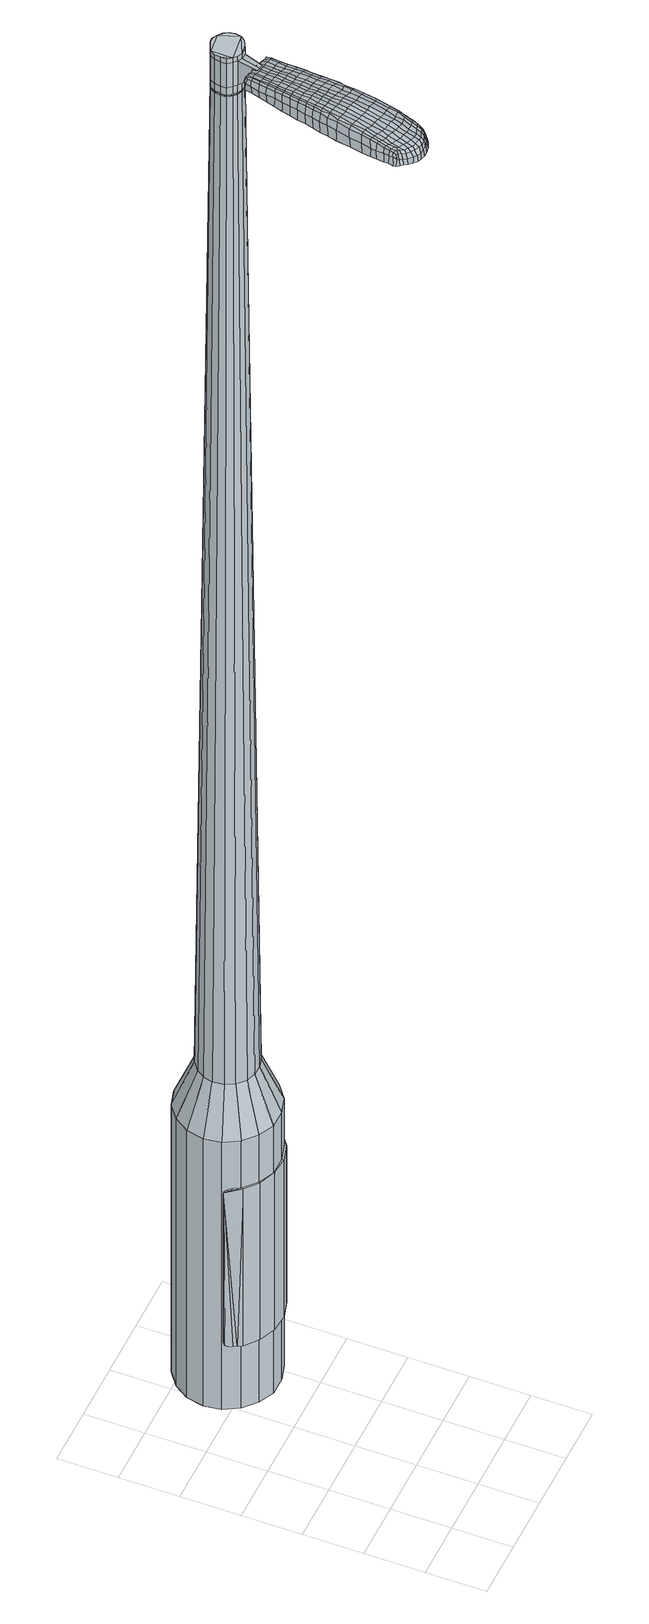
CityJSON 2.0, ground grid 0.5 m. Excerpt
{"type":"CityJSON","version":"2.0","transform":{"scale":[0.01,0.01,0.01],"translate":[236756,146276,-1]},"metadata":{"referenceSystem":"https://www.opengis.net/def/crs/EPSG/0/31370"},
"CityObjects":{
"object1":{"type":"GenericCityObject","attributes":{"cluster":610,"mean_distance_to_centroid":0.323,"new_centroid_x":236756.85,"new_centroid_y":146278.21,"mean_distance_to_camera":9.27,"H1":-5.03,"H2":-1.47,"Z_final":112.17,"cluster2":-1,"proj_x":236749.62,"proj_y":146276.62,"id_line":84737,"bearing_l":347.55,"distance":7.41,"orientation":"right","G_obj":257.55},"geometry":[{"type":"MultiSurface","lod":"2","boundaries":[[[0,1,2,3]],[[1,4,5,2]],[[4,6,7,5]],[[6,8,9,7]],[[8,10,11,9]],[[10,12,13,11]],[[12,14,15,13]],[[14,16,17,15]],[[16,18,19,17]],[[18,20,21,19]],[[20,22,23,21]],[[22,24,25,23]],[[24,26,27,25]],[[26,28,29,27]],[[28,30,31,29]],[[30,32,33,31]],[[32,34,35,33]],[[34,0,3,35]],[[36,37,38,39]],[[38,40,41,42]],[[41,43,42]],[[42,44,45,46]],[[45,47,46]],[[46,48,49,50]],[[49,51,50]],[[42,46,50,38]],[[50,52,39,38]],[[53,36,39]],[[2,5,7,35]],[[7,9,11,15]],[[11,13,15]],[[15,17,19,23]],[[19,21,23]],[[23,25,27,31]],[[27,29,31]],[[15,23,31,7]],[[31,33,35,7]],[[3,2,35]],[[1,0,54,55]],[[0,34,56,54]],[[34,32,57,56]],[[32,30,58,57]],[[30,28,59,58]],[[28,26,60,59]],[[26,24,61,60]],[[24,22,62,61]],[[22,20,63,62]],[[20,18,64,63]],[[18,16,65,64]],[[16,14,66,65]],[[14,12,67,66]],[[12,10,68,67]],[[10,8,69,68]],[[8,6,70,69]],[[6,4,71,70]],[[4,1,55,71]],[[55,54,72,73]],[[54,56,74,72]],[[56,57,75,74]],[[57,58,76,75]],[[58,59,77,76]],[[59,60,78,77]],[[60,61,79,78]],[[61,62,80,79]],[[62,63,81,80]],[[63,64,82,81]],[[64,65,83,82]],[[65,66,84,83]],[[66,67,85,84]],[[67,68,86,85]],[[68,69,87,86]],[[69,70,88,87]],[[70,71,89,88]],[[71,55,73,89]],[[90,91,92,93]],[[94,95,91,90]],[[75,96,95,94]],[[97,98,96,75]],[[99,100,98,97]],[[101,102,100,99]],[[103,104,102,101]],[[105,106,104,103]],[[107,108,106,105]],[[109,110,108,107]],[[111,112,110,109]],[[84,113,112,111]],[[114,115,113,84]],[[116,117,115,114]],[[87,118,117,116]],[[119,120,118,87]],[[121,122,120,119]],[[93,92,122,121]],[[123,124,125,126]],[[127,123,126,128]],[[129,127,128,130]],[[131,129,130,132]],[[133,131,132,134]],[[135,133,134,136]],[[137,135,136,138]],[[139,137,138,140]],[[141,139,140,142]],[[143,141,142,144]],[[145,143,144,146]],[[147,145,146,148]],[[149,147,148,150]],[[151,149,150,152]],[[153,151,152,154]],[[155,153,154,156]],[[73,72,90,93]],[[72,74,94,90]],[[74,75,94]],[[76,97,75]],[[76,77,99,97]],[[77,78,101,99]],[[78,79,103,101]],[[79,80,105,103]],[[80,81,107,105]],[[81,82,109,107]],[[82,83,111,109]],[[83,84,111]],[[85,114,84]],[[85,86,116,114]],[[86,87,116]],[[88,119,87]],[[88,89,121,119]],[[89,73,93,121]],[[157,158,92,91]],[[158,159,122,92]],[[159,160,120,122]],[[160,118,120]],[[161,117,118]],[[161,162,115,117]],[[162,113,115]],[[163,112,113]],[[163,164,110,112]],[[164,165,108,110]],[[165,166,106,108]],[[166,167,104,106]],[[167,168,102,104]],[[168,169,100,102]],[[169,170,98,100]],[[170,96,98]],[[171,95,96]],[[171,157,91,95]],[[39,52,155,172]],[[158,157,173,156]],[[53,39,172,124]],[[157,171,125,173]],[[36,53,124,123]],[[171,96,126,125]],[[37,36,123,127]],[[96,170,128,126]],[[38,37,127,129]],[[170,169,130,128]],[[40,38,129,131]],[[169,168,132,130]],[[41,40,131,133]],[[168,167,134,132]],[[43,41,133,135]],[[167,166,136,134]],[[42,43,135,137]],[[166,165,138,136]],[[44,42,137,139]],[[165,164,140,138]],[[45,44,139,141]],[[164,163,142,140]],[[47,45,141,143]],[[163,113,144,142]],[[46,47,143,145]],[[113,162,146,144]],[[48,46,145,147]],[[162,161,148,146]],[[49,48,147,149]],[[161,118,150,148]],[[51,49,149,151]],[[118,160,152,150]],[[50,51,151,153]],[[160,159,154,152]],[[52,50,153,155]],[[159,158,156,154]],[[155,156,174,175]],[[156,173,176,174]],[[173,125,177,176]],[[125,124,178,177]],[[124,172,179,178]],[[172,155,175,179]],[[180,181,182,183]],[[184,180,183,185]],[[180,184,186,187]],[[181,180,187,188]],[[189,190,191,192]],[[193,189,192,194]],[[189,193,195,196]],[[190,189,196,197]],[[198,199,200,201]],[[202,198,201,203]],[[198,202,204,205]],[[199,198,205,206]],[[207,208,209,210]],[[211,207,210,212]],[[207,211,213,214]],[[208,207,214,215]],[[216,217,218,219]],[[220,216,219,221]],[[216,220,222,223]],[[217,216,223,224]],[[225,226,227,228]],[[229,225,228,230]],[[225,229,231,232]],[[226,225,232,233]],[[234,235,236,237]],[[226,234,237,227]],[[234,226,233,238]],[[235,234,238,239]],[[240,241,242,243]],[[235,240,243,236]],[[240,235,239,244]],[[241,240,244,245]],[[246,184,185,247]],[[241,246,247,242]],[[246,241,245,248]],[[184,246,248,186]],[[249,250,251,252]],[[253,249,252,254]],[[249,253,255,256]],[[250,249,256,257]],[[258,259,260,261]],[[250,258,261,251]],[[258,250,257,262]],[[259,258,262,263]],[[264,265,266,267]],[[259,264,267,260]],[[264,259,263,268]],[[265,264,268,269]],[[270,271,272,273]],[[265,270,273,266]],[[270,265,269,274]],[[271,270,274,275]],[[276,181,188,277]],[[271,276,277,272]],[[276,271,275,278]],[[181,276,278,182]],[[279,280,281,282]],[[283,279,282,284]],[[279,283,285,286]],[[280,279,286,287]],[[288,289,290,291]],[[280,288,291,281]],[[288,280,287,292]],[[289,288,292,293]],[[294,295,296,297]],[[289,294,297,290]],[[294,289,293,298]],[[295,294,298,299]],[[300,193,194,301]],[[295,300,301,296]],[[300,295,299,302]],[[193,300,302,195]],[[303,304,305,306]],[[307,303,306,308]],[[303,307,309,310]],[[304,303,310,311]],[[312,313,314,315]],[[304,312,315,305]],[[312,304,311,316]],[[313,312,316,317]],[[318,319,320,321]],[[313,318,321,314]],[[318,313,317,322]],[[319,318,322,323]],[[324,325,326,327]],[[319,324,327,320]],[[324,319,323,328]],[[325,324,328,329]],[[330,190,197,331]],[[325,330,331,326]],[[330,325,329,332]],[[190,330,332,191]],[[333,219,218,334]],[[335,333,334,336]],[[333,335,337,338]],[[219,333,338,221]],[[339,335,336,340]],[[341,339,340,342]],[[339,341,343,344]],[[335,339,344,337]],[[345,341,342,346]],[[347,345,346,348]],[[345,347,349,350]],[[341,345,350,343]],[[351,347,348,352]],[[353,351,352,354]],[[351,353,355,356]],[[347,351,356,349]],[[357,353,354,358]],[[208,357,358,209]],[[357,208,215,359]],[[353,357,359,355]],[[360,361,206,205]],[[362,360,205,204]],[[360,362,363,364]],[[361,360,364,365]],[[366,367,365,364]],[[368,366,364,363]],[[366,368,369,370]],[[367,366,370,371]],[[372,373,371,370]],[[374,372,370,369]],[[372,374,375,376]],[[373,372,376,377]],[[378,379,377,376]],[[380,378,376,375]],[[378,380,213,211]],[[379,378,211,212]],[[381,382,383,384]],[[283,381,384,285]],[[381,283,284,385]],[[382,381,385,386]],[[387,202,203,388]],[[382,387,388,383]],[[387,382,386,389]],[[202,387,389,204]],[[390,391,392,393]],[[229,390,393,231]],[[390,229,230,394]],[[391,390,394,395]],[[396,397,398,399]],[[391,396,399,392]],[[396,391,395,400]],[[397,396,400,401]],[[402,199,206,403]],[[397,402,403,398]],[[402,397,401,404]],[[199,402,404,200]],[[405,406,407,408]],[[187,405,408,188]],[[405,187,186,409]],[[406,405,409,410]],[[411,412,413,414]],[[406,411,414,407]],[[411,406,410,415]],[[412,411,415,416]],[[417,210,209,418]],[[412,417,418,413]],[[417,412,416,419]],[[210,417,419,212]],[[420,421,422,423]],[[192,420,423,194]],[[420,192,191,424]],[[421,420,424,425]],[[426,214,213,427]],[[421,426,427,422]],[[426,421,425,428]],[[214,426,428,215]],[[429,430,431,432]],[[307,429,432,309]],[[429,307,308,433]],[[430,429,433,434]],[[435,220,221,436]],[[430,435,436,431]],[[435,430,434,437]],[[220,435,437,222]],[[438,439,440,441]],[[253,438,441,255]],[[438,253,254,442]],[[439,438,442,443]],[[444,445,446,447]],[[439,444,447,440]],[[444,439,443,448]],[[445,444,448,449]],[[450,217,224,451]],[[445,450,451,446]],[[450,445,449,452]],[[217,450,452,218]],[[453,454,443,442]],[[252,453,442,254]],[[453,252,251,455]],[[454,453,455,456]],[[457,458,449,448]],[[454,457,448,443]],[[457,454,456,459]],[[458,457,459,460]],[[461,334,218,452]],[[458,461,452,449]],[[461,458,460,462]],[[334,461,462,336]],[[463,464,465,466]],[[310,463,466,311]],[[463,310,309,432]],[[464,463,432,431]],[[467,338,337,468]],[[464,467,468,465]],[[467,464,431,436]],[[338,467,436,221]],[[469,470,456,455]],[[261,469,455,251]],[[469,261,260,471]],[[470,469,471,472]],[[473,474,460,459]],[[470,473,459,456]],[[473,470,472,475]],[[474,473,475,476]],[[477,340,336,462]],[[474,477,462,460]],[[477,474,476,478]],[[340,477,478,342]],[[479,480,481,482]],[[316,479,482,317]],[[479,316,311,466]],[[480,479,466,465]],[[483,344,343,484]],[[480,483,484,481]],[[483,480,465,468]],[[344,483,468,337]],[[485,486,472,471]],[[267,485,471,260]],[[485,267,266,487]],[[486,485,487,488]],[[489,490,476,475]],[[486,489,475,472]],[[489,486,488,491]],[[490,489,491,492]],[[493,346,342,478]],[[490,493,478,476]],[[493,490,492,494]],[[346,493,494,348]],[[495,496,497,498]],[[322,495,498,323]],[[495,322,317,482]],[[496,495,482,481]],[[499,350,349,500]],[[496,499,500,497]],[[499,496,481,484]],[[350,499,484,343]],[[501,502,488,487]],[[273,501,487,266]],[[501,273,272,503]],[[502,501,503,504]],[[505,506,492,491]],[[502,505,491,488]],[[505,502,504,507]],[[506,505,507,508]],[[509,352,348,494]],[[506,509,494,492]],[[509,506,508,510]],[[352,509,510,354]],[[511,512,513,514]],[[328,511,514,329]],[[511,328,323,498]],[[512,511,498,497]],[[515,356,355,516]],[[512,515,516,513]],[[515,512,497,500]],[[356,515,500,349]],[[517,518,504,503]],[[277,517,503,272]],[[517,277,188,408]],[[518,517,408,407]],[[519,520,508,507]],[[518,519,507,504]],[[519,518,407,414]],[[520,519,414,413]],[[521,358,354,510]],[[520,521,510,508]],[[521,520,413,418]],[[358,521,418,209]],[[522,523,425,424]],[[332,522,424,191]],[[522,332,329,514]],[[523,522,514,513]],[[524,359,215,428]],[[523,524,428,425]],[[524,523,513,516]],[[359,524,516,355]],[[525,526,386,385]],[[282,525,385,284]],[[525,282,281,527]],[[526,525,527,528]],[[529,362,204,389]],[[526,529,389,386]],[[529,526,528,530]],[[362,529,530,363]],[[531,532,533,534]],[[232,531,534,233]],[[531,232,231,393]],[[532,531,393,392]],[[535,536,537,538]],[[532,535,538,533]],[[535,532,392,399]],[[536,535,399,398]],[[539,361,365,540]],[[536,539,540,537]],[[539,536,398,403]],[[361,539,403,206]],[[541,542,528,527]],[[291,541,527,281]],[[541,291,290,543]],[[542,541,543,544]],[[545,368,363,530]],[[542,545,530,528]],[[545,542,544,546]],[[368,545,546,369]],[[547,548,549,550]],[[238,547,550,239]],[[547,238,233,534]],[[548,547,534,533]],[[551,552,553,554]],[[548,551,554,549]],[[551,548,533,538]],[[552,551,538,537]],[[555,367,371,556]],[[552,555,556,553]],[[555,552,537,540]],[[367,555,540,365]],[[557,558,544,543]],[[297,557,543,290]],[[557,297,296,559]],[[558,557,559,560]],[[561,374,369,546]],[[558,561,546,544]],[[561,558,560,562]],[[374,561,562,375]],[[563,564,565,566]],[[244,563,566,245]],[[563,244,239,550]],[[564,563,550,549]],[[567,568,569,570]],[[564,567,570,565]],[[567,564,549,554]],[[568,567,554,553]],[[571,373,377,572]],[[568,571,572,569]],[[571,568,553,556]],[[373,571,556,371]],[[573,574,560,559]],[[301,573,559,296]],[[573,301,194,423]],[[574,573,423,422]],[[575,380,375,562]],[[574,575,562,560]],[[575,574,422,427]],[[380,575,427,213]],[[576,577,410,409]],[[248,576,409,186]],[[576,248,245,566]],[[577,576,566,565]],[[578,579,416,415]],[[577,578,415,410]],[[578,577,565,570]],[[579,578,570,569]],[[580,379,212,419]],[[579,580,419,416]],[[580,579,569,572]],[[379,580,572,377]],[[581,582,583,584]],[[584,583,585,586]],[[587,585,583,588]],[[588,583,582,589]],[[590,591,592,593]],[[593,592,594,595]],[[596,594,592,597]],[[597,592,591,598]],[[599,600,601,602]],[[602,601,603,604]],[[605,603,601,606]],[[606,601,600,607]],[[608,609,610,611]],[[611,610,612,613]],[[614,612,610,615]],[[615,610,609,616]],[[617,618,619,620]],[[620,619,621,622]],[[623,621,619,624]],[[624,619,618,625]],[[626,627,628,629]],[[629,628,630,631]],[[632,630,628,633]],[[633,628,627,634]],[[635,636,637,638]],[[638,637,627,626]],[[634,627,637,639]],[[639,637,636,640]],[[641,642,643,644]],[[644,643,636,635]],[[640,636,643,645]],[[645,643,642,646]],[[586,585,647,648]],[[648,647,642,641]],[[646,642,647,649]],[[649,647,585,587]],[[650,651,652,653]],[[653,652,654,655]],[[656,654,652,657]],[[657,652,651,658]],[[659,660,661,662]],[[662,661,651,650]],[[658,651,661,663]],[[663,661,660,664]],[[665,666,667,668]],[[668,667,660,659]],[[664,660,667,669]],[[669,667,666,670]],[[671,672,673,674]],[[674,673,666,665]],[[670,666,673,675]],[[675,673,672,676]],[[589,582,677,678]],[[678,677,672,671]],[[676,672,677,679]],[[679,677,582,581]],[[680,681,682,683]],[[683,682,684,685]],[[686,684,682,687]],[[687,682,681,688]],[[689,690,691,692]],[[692,691,681,680]],[[688,681,691,693]],[[693,691,690,694]],[[695,696,697,698]],[[698,697,690,689]],[[694,690,697,699]],[[699,697,696,700]],[[595,594,701,702]],[[702,701,696,695]],[[700,696,701,703]],[[703,701,594,596]],[[704,705,706,707]],[[707,706,708,709]],[[710,708,706,711]],[[711,706,705,712]],[[713,714,715,716]],[[716,715,705,704]],[[712,705,715,717]],[[717,715,714,718]],[[719,720,721,722]],[[722,721,714,713]],[[718,714,721,723]],[[723,721,720,724]],[[725,726,727,728]],[[728,727,720,719]],[[724,720,727,729]],[[729,727,726,730]],[[598,591,731,732]],[[732,731,726,725]],[[730,726,731,733]],[[733,731,591,590]],[[617,620,734,735]],[[735,734,736,737]],[[738,736,734,739]],[[739,734,620,622]],[[737,736,740,741]],[[741,740,742,743]],[[744,742,740,745]],[[745,740,736,738]],[[743,742,746,747]],[[747,746,748,749]],[[750,748,746,751]],[[751,746,742,744]],[[749,748,752,753]],[[753,752,754,755]],[[756,754,752,757]],[[757,752,748,750]],[[755,754,758,759]],[[759,758,609,608]],[[616,609,758,760]],[[760,758,754,756]],[[607,761,762,606]],[[606,762,763,605]],[[764,763,762,765]],[[765,762,761,766]],[[766,767,768,765]],[[765,768,769,764]],[[770,769,768,771]],[[771,768,767,772]],[[772,773,774,771]],[[771,774,775,770]],[[776,775,774,777]],[[777,774,773,778]],[[778,779,780,777]],[[777,780,781,776]],[[614,781,780,612]],[[612,780,779,613]],[[782,783,784,785]],[[785,784,684,686]],[[685,684,784,786]],[[786,784,783,787]],[[604,603,788,789]],[[789,788,783,782]],[[787,783,788,790]],[[790,788,603,605]],[[791,792,793,794]],[[794,793,630,632]],[[631,630,793,795]],[[795,793,792,796]],[[797,798,799,800]],[[800,799,792,791]],[[796,792,799,801]],[[801,799,798,802]],[[607,600,803,804]],[[804,803,798,797]],[[802,798,803,805]],[[805,803,600,599]],[[806,807,808,809]],[[809,808,588,589]],[[587,588,808,810]],[[810,808,807,811]],[[812,813,814,815]],[[815,814,807,806]],[[811,807,814,816]],[[816,814,813,817]],[[608,611,818,819]],[[819,818,813,812]],[[817,813,818,820]],[[820,818,611,613]],[[821,822,823,824]],[[824,823,593,595]],[[590,593,823,825]],[[825,823,822,826]],[[614,615,827,828]],[[828,827,822,821]],[[826,822,827,829]],[[829,827,615,616]],[[830,831,708,832]],[[832,708,710]],[[709,708,831,833]],[[622,621,834,835]],[[835,834,831,830]],[[833,831,834,836]],[[836,834,621,623]],[[837,838,839,656]],[[839,654,656]],[[655,654,839,840]],[[840,839,838,841]],[[842,843,844,845]],[[845,844,838,837]],[[841,838,844,846]],[[846,844,843,847]],[[625,618,848,849]],[[849,848,843,842]],[[847,843,848,850]],[[850,848,618,617]],[[841,851,840]],[[840,851,653,655]],[[650,653,851,852]],[[847,853,854,846]],[[846,854,851,841]],[[852,851,854,855]],[[855,854,853,856]],[[617,735,857,850]],[[850,857,853,847]],[[856,853,857,858]],[[858,857,735,737]],[[859,860,861,862]],[[862,861,711,712]],[[710,711,861,832]],[[832,861,860,830]],[[738,739,863,864]],[[864,863,860,859]],[[830,860,863,835]],[[835,863,739,622]],[[865,866,852]],[[852,866,662,650]],[[659,662,866,867]],[[867,866,865,868]],[[856,869,870,855]],[[855,870,865,852]],[[868,865,870,871]],[[871,870,869,872]],[[737,741,873,858]],[[858,873,869,856]],[[872,869,873,874]],[[874,873,741,743]],[[875,876,877,878]],[[878,877,717,718]],[[712,717,877,862]],[[862,877,876,859]],[[744,745,879,880]],[[880,879,876,875]],[[859,876,879,864]],[[864,879,745,738]],[[868,881,882,867]],[[867,882,668,659]],[[665,668,882,883]],[[883,882,881,884]],[[872,885,886,871]],[[871,886,881,868]],[[884,881,886,887]],[[887,886,885,888]],[[743,747,889,874]],[[874,889,885,872]],[[888,885,889,890]],[[890,889,747,749]],[[891,892,893,894]],[[894,893,723,724]],[[718,723,893,878]],[[878,893,892,875]],[[750,751,895,896]],[[896,895,892,891]],[[875,892,895,880]],[[880,895,751,744]],[[884,897,898,883]],[[883,898,674,665]],[[671,674,898,899]],[[899,898,897,900]],[[888,901,902,887]],[[887,902,897,884]],[[900,897,902,903]],[[903,902,901,904]],[[749,753,905,890]],[[890,905,901,888]],[[904,901,905,906]],[[906,905,753,755]],[[907,908,909,910]],[[910,909,729,730]],[[724,729,909,894]],[[894,909,908,891]],[[756,757,911,912]],[[912,911,908,907]],[[891,908,911,896]],[[896,911,757,750]],[[900,913,914,899]],[[899,914,678,671]],[[589,678,914,809]],[[809,914,913,806]],[[904,915,916,903]],[[903,916,913,900]],[[806,913,916,815]],[[815,916,915,812]],[[755,759,917,906]],[[906,917,915,904]],[[812,915,917,819]],[[819,917,759,608]],[[826,918,919,825]],[[825,919,733,590]],[[730,733,919,910]],[[910,919,918,907]],[[616,760,920,829]],[[829,920,918,826]],[[907,918,920,912]],[[912,920,760,756]],[[787,921,922,786]],[[786,922,683,685]],[[680,683,922,923]],[[923,922,921,924]],[[605,763,925,790]],[[790,925,921,787]],[[924,921,925,926]],[[926,925,763,764]],[[927,928,929,930]],[[930,929,633,634]],[[632,633,929,794]],[[794,929,928,791]],[[931,932,933,934]],[[934,933,928,927]],[[791,928,933,800]],[[800,933,932,797]],[[766,761,935,936]],[[936,935,932,931]],[[797,932,935,804]],[[804,935,761,607]],[[924,937,938,923]],[[923,938,692,680]],[[689,692,938,939]],[[939,938,937,940]],[[764,769,941,926]],[[926,941,937,924]],[[940,937,941,942]],[[942,941,769,770]],[[943,944,945,946]],[[946,945,639,640]],[[634,639,945,930]],[[930,945,944,927]],[[947,948,949,950]],[[950,949,944,943]],[[927,944,949,934]],[[934,949,948,931]],[[772,767,951,952]],[[952,951,948,947]],[[931,948,951,936]],[[936,951,767,766]],[[940,953,954,939]],[[939,954,698,689]],[[695,698,954,955]],[[955,954,953,956]],[[770,775,957,942]],[[942,957,953,940]],[[956,953,957,958]],[[958,957,775,776]],[[959,960,961,962]],[[962,961,645,646]],[[640,645,961,946]],[[946,961,960,943]],[[963,964,965,966]],[[966,965,960,959]],[[943,960,965,950]],[[950,965,964,947]],[[778,773,967,968]],[[968,967,964,963]],[[947,964,967,952]],[[952,967,773,772]],[[956,969,970,955]],[[955,970,702,695]],[[595,702,970,824]],[[824,970,969,821]],[[776,781,971,958]],[[958,971,969,956]],[[821,969,971,828]],[[828,971,781,614]],[[811,972,973,810]],[[810,973,649,587]],[[646,649,973,962]],[[962,973,972,959]],[[817,974,975,816]],[[816,975,972,811]],[[959,972,975,966]],[[966,975,974,963]],[[613,779,976,820]],[[820,976,974,817]],[[963,974,976,968]],[[968,976,779,778]],[[581,584,183,182]],[[584,586,185,183]],[[596,597,196,195]],[[597,598,197,196]],[[599,602,201,200]],[[602,604,203,201]],[[623,624,223,222]],[[624,625,224,223]],[[626,629,228,227]],[[629,631,230,228]],[[635,638,237,236]],[[638,626,227,237]],[[641,644,243,242]],[[644,635,236,243]],[[586,648,247,185]],[[648,641,242,247]],[[656,657,256,255]],[[657,658,257,256]],[[658,663,262,257]],[[663,664,263,262]],[[664,669,268,263]],[[669,670,269,268]],[[670,675,274,269]],[[675,676,275,274]],[[676,679,278,275]],[[679,581,182,278]],[[686,687,286,285]],[[687,688,287,286]],[[688,693,292,287]],[[693,694,293,292]],[[694,699,298,293]],[[699,700,299,298]],[[700,703,302,299]],[[703,596,195,302]],[[704,707,306,305]],[[707,709,308,306]],[[713,716,315,314]],[[716,704,305,315]],[[719,722,321,320]],[[722,713,314,321]],[[725,728,327,326]],[[728,719,320,327]],[[598,732,331,197]],[[732,725,326,331]],[[782,785,384,383]],[[785,686,285,384]],[[604,789,388,203]],[[789,782,383,388]],[[631,795,394,230]],[[795,796,395,394]],[[796,801,400,395]],[[801,802,401,400]],[[802,805,404,401]],[[805,599,200,404]],[[709,433,308]],[[709,833,434,433]],[[833,836,437,434]],[[836,623,222,437]],[[837,656,441,440]],[[656,255,441]],[[842,845,447,446]],[[845,837,440,447]],[[625,849,451,224]],[[849,842,446,451]],[[977,978,979,980]],[[981,982,980,979]],[[983,984,985,986]],[[987,988,989,990]],[[978,991,992,979]],[[993,981,979,992]],[[994,983,986,995]],[[996,997,988,987]],[[991,998,999,992]],[[999,1000,993,992]],[[1001,994,995,1002]],[[1003,997,996,1004]],[[998,1005,1006,999]],[[1006,1007,1000,999]],[[1008,1001,1002,1009]],[[1010,1003,1004,1011]],[[1012,1013,1014,1015]],[[1016,1017,1013,1012]],[[1016,1018,1019,1017]],[[1018,1020,1021,1019]],[[1022,1023,1024,1025]],[[1026,1027,1023,1022]],[[1028,1029,1027,1026]],[[1030,1031,1029,1028]],[[1025,1014,1013,1022]],[[1022,1013,1017,1026]],[[1017,1019,1028,1026]],[[1019,1021,1030,1028]],[[986,985,982,981]],[[995,986,981,993]],[[1000,1002,995,993]],[[1007,1009,1002,1000]],[[987,990,984,983]],[[996,987,983,994]],[[1004,996,994,1001]],[[1011,1004,1001,1008]],[[988,1012,1015,989]],[[997,1016,1012,988]],[[1018,1016,997,1003]],[[1020,1018,1003,1010]],[[1032,1033,1034,1035]],[[1034,1036,1037,1038]],[[1034,1038,1039,1040]],[[1034,1040,1035]],[[1041,1032,1035,1042]],[[1043,1042,1035,1044]],[[1045,1044,1035]],[[1046,1034,1033,1047]],[[1048,1046,1047,1049]],[[1050,1048,1049,1051]],[[1052,1050,1051,1053]],[[1054,1052,1053,1055]],[[1055,1056,1057,1058]],[[1055,1058,1059,1060]],[[1055,1060,1061,1062]],[[1061,1063,1064,1065]],[[1061,1065,1066,1067]],[[1061,1067,1062]],[[1055,1062,1054]],[[1068,1069,1033,1032]],[[1070,1071,1036,1034]],[[1072,1073,1045,1035]],[[1069,1074,1047,1033]],[[1075,1070,1034,1046]],[[1074,1076,1049,1047]],[[1077,1075,1046,1048]],[[1076,1078,1051,1049]],[[1079,1077,1048,1050]],[[1078,1080,1053,1051]],[[1081,1079,1050,1052]],[[1080,1082,1055,1053]],[[1083,1081,1052,1054]],[[1082,1084,1056,1055]],[[1085,1086,1063,1061]],[[1087,1083,1054,1062]],[[1057,1056,1084,1088]],[[1058,1057,1088,1089]],[[1059,1058,1089,1090]],[[1060,1059,1090,1091]],[[1061,1060,1091,1085]],[[1092,1068,1032,1041]],[[1093,1092,1041,1042]],[[1094,1093,1042,1043]],[[1095,1094,1043,1044]],[[1073,1095,1044,1045]],[[1037,1036,1071,1096]],[[1064,1063,1086,1097]],[[1038,1037,1096,1098]],[[1039,1038,1098,1099]],[[1040,1039,1099,1100]],[[1035,1040,1100,1072]],[[1065,1064,1097,1101]],[[1066,1065,1101,1102]],[[1067,1066,1102,1103]],[[1062,1067,1103,1087]]]}]}
},
"vertices":[
[77,178,384],[64,184,384],[64,184,96],[77,178,96],[53,194,384],[53,194,96],[46,207,384],[46,207,96],[44,221,384],[44,221,96],[47,236,384],[47,236,96],[55,248,384],[55,248,96],[67,257,384],[67,257,96],[81,261,384],[81,261,96],[95,261,384],[95,261,96],[109,255,384],[109,255,96],[120,245,384],[120,245,96],[127,232,384],[127,232,96],[129,218,384],[129,218,96],[125,203,384],[125,203,96],[118,191,384],[118,191,96],[106,182,384],[106,182,96],[92,178,384],[92,178,96],[92,208,1524],[96,210,1524],[99,214,1524],[83,206,1524],[100,219,1524],[99,224,1524],[93,231,1524],[97,228,1524],[89,233,1524],[85,233,1524],[76,229,1524],[80,231,1524],[74,225,1524],[73,220,1524],[76,211,1524],[73,215,1524],[79,208,1524],[88,206,1524],[81,195,429],[73,198,429],[90,195,429],[98,197,429],[105,202,429],[110,210,429],[111,218,429],[110,227,429],[106,235,429],[100,241,429],[92,244,429],[83,244,429],[75,242,429],[68,236,429],[63,229,429],[61,221,429],[62,212,429],[66,204,429],[83,206,1483],[79,208,1483],[88,206,1483],[92,208,1483],[96,210,1483],[99,214,1483],[100,219,1483],[99,224,1483],[97,228,1483],[93,231,1483],[89,233,1483],[85,233,1483],[80,231,1483],[76,229,1483],[74,225,1483],[73,220,1483],[73,215,1483],[76,211,1483],[83,207,1483],[83,207,1485],[79,209,1485],[79,209,1483],[88,207,1483],[88,207,1485],[92,208,1485],[96,211,1483],[96,211,1485],[98,215,1483],[98,215,1485],[99,219,1483],[99,219,1485],[99,223,1483],[99,223,1485],[96,227,1483],[96,227,1485],[93,230,1483],[93,230,1485],[89,232,1483],[89,232,1485],[85,232,1483],[85,232,1485],[80,231,1485],[77,228,1483],[77,228,1485],[74,224,1483],[74,224,1485],[73,220,1485],[74,216,1483],[74,216,1485],[76,212,1483],[76,212,1485],[92,208,1519],[88,206,1519],[88,206,1493],[92,208,1493],[96,210,1519],[96,210,1493],[99,214,1519],[99,214,1493],[100,219,1519],[100,219,1493],[99,224,1519],[99,224,1493],[97,228,1519],[97,228,1493],[93,231,1519],[93,231,1493],[89,233,1519],[89,233,1493],[85,233,1519],[85,233,1493],[80,231,1519],[80,231,1493],[76,229,1519],[76,229,1493],[74,225,1519],[74,225,1493],[73,220,1519],[73,220,1493],[73,215,1519],[73,215,1493],[76,211,1519],[76,211,1493],[79,208,1519],[79,208,1493],[83,206,1485],[79,208,1485],[76,211,1485],[73,215,1485],[74,225,1485],[76,229,1485],[85,233,1485],[89,233,1485],[93,231,1485],[97,228,1485],[99,224,1485],[100,219,1485],[99,214,1485],[96,210,1485],[88,206,1485],[83,206,1519],[83,206,1493],[76,189,1513],[76,189,1518],[79,188,1513],[82,187,1513],[82,187,1518],[79,188,1518],[44,120,1519],[46,127,1518],[44,126,1509],[42,119,1510],[42,112,1519],[40,111,1510],[44,112,1526],[46,121,1525],[48,127,1525],[82,111,1519],[83,118,1518],[82,120,1525],[81,113,1525],[80,103,1519],[79,104,1526],[81,101,1510],[83,110,1510],[84,117,1509],[49,44,1519],[45,44,1519],[45,44,1513],[49,43,1513],[53,44,1519],[53,43,1513],[53,45,1524],[49,45,1524],[46,46,1524],[65,116,1530],[66,123,1529],[63,124,1529],[62,117,1530],[63,107,1531],[60,108,1531],[67,106,1530],[68,115,1530],[70,122,1529],[82,195,1512],[79,195,1512],[79,194,1517],[82,194,1517],[85,194,1512],[84,193,1517],[85,193,1506],[82,194,1506],[79,195,1506],[33,62,1519],[33,65,1519],[32,65,1512],[31,61,1512],[33,59,1518],[31,59,1512],[34,60,1522],[34,62,1523],[34,65,1524],[34,70,1519],[34,76,1519],[33,75,1512],[32,69,1512],[35,70,1524],[36,76,1525],[35,81,1519],[37,89,1519],[35,88,1511],[34,81,1511],[37,82,1526],[39,90,1526],[39,100,1519],[38,99,1510],[41,101,1526],[64,191,1513],[62,184,1513],[64,184,1518],[66,191,1517],[66,196,1512],[67,195,1516],[65,196,1506],[63,190,1507],[61,183,1507],[60,177,1514],[58,169,1515],[60,170,1520],[62,177,1519],[59,176,1507],[57,169,1507],[56,162,1515],[54,155,1516],[56,156,1522],[58,163,1521],[54,161,1508],[52,154,1508],[52,148,1517],[50,141,1517],[52,141,1524],[54,148,1523],[50,147,1508],[48,140,1509],[48,134,1518],[50,134,1524],[46,133,1509],[68,53,1519],[69,57,1519],[68,57,1524],[66,54,1523],[66,51,1518],[66,52,1522],[67,50,1512],[69,52,1512],[70,55,1512],[70,61,1519],[72,67,1519],[71,67,1525],[69,62,1524],[71,60,1512],[73,65,1512],[74,72,1519],[75,80,1519],[74,81,1526],[72,73,1526],[75,71,1511],[77,79,1511],[78,91,1519],[77,93,1526],[79,90,1510],[94,184,1513],[93,177,1513],[94,176,1507],[95,183,1507],[94,190,1512],[95,189,1506],[94,189,1516],[93,185,1517],[92,178,1518],[91,169,1514],[90,162,1515],[91,161,1507],[92,168,1507],[90,170,1519],[89,163,1520],[89,155,1515],[88,147,1516],[89,146,1508],[90,153,1508],[88,156,1521],[87,148,1522],[87,140,1517],[86,133,1517],[87,131,1509],[88,138,1508],[85,141,1523],[84,134,1524],[84,126,1518],[86,124,1509],[83,127,1524],[81,188,1519],[78,189,1519],[79,181,1520],[76,182,1520],[82,180,1520],[83,188,1519],[77,174,1522],[75,174,1522],[76,167,1523],[73,167,1523],[79,166,1523],[80,173,1521],[74,159,1524],[71,160,1524],[73,152,1525],[70,153,1525],[76,151,1525],[77,159,1524],[71,145,1526],[68,145,1526],[69,138,1527],[67,138,1527],[73,137,1527],[74,144,1526],[68,130,1528],[65,131,1528],[71,130,1528],[50,48,1527],[46,49,1527],[54,48,1526],[55,52,1527],[51,52,1528],[47,53,1528],[52,59,1529],[49,60,1529],[56,59,1528],[58,65,1530],[54,66,1530],[50,67,1530],[56,73,1531],[52,74,1531],[60,72,1530],[61,81,1531],[57,82,1531],[54,83,1531],[60,94,1531],[57,95,1531],[64,94,1531],[65,49,1518],[62,48,1519],[63,46,1513],[66,48,1513],[65,51,1523],[62,49,1523],[58,45,1519],[58,44,1513],[58,47,1524],[33,57,1518],[35,55,1518],[35,56,1523],[34,58,1523],[32,56,1513],[34,54,1513],[36,51,1519],[39,48,1519],[39,50,1524],[37,53,1523],[36,51,1513],[39,48,1513],[42,46,1519],[42,48,1524],[42,45,1513],[48,120,1528],[49,120,1528],[51,127,1528],[49,127,1527],[45,112,1528],[47,111,1529],[52,119,1529],[55,118,1530],[57,125,1529],[54,126,1528],[50,110,1529],[53,109,1530],[58,117,1530],[60,125,1529],[56,109,1531],[79,113,1528],[77,114,1529],[75,105,1529],[78,105,1528],[80,120,1527],[78,121,1528],[73,114,1529],[71,106,1530],[74,121,1528],[94,192,1512],[92,193,1512],[91,191,1517],[93,191,1517],[94,191,1506],[92,192,1506],[89,193,1512],[88,192,1517],[89,192,1506],[68,198,1512],[69,198,1512],[68,197,1506],[67,197,1506],[68,197,1517],[70,196,1517],[72,197,1512],[74,197,1512],[74,196,1506],[71,196,1506],[72,196,1517],[74,195,1517],[77,196,1512],[76,195,1506],[77,195,1517],[67,191,1519],[68,191,1519],[65,184,1520],[66,184,1520],[71,191,1519],[73,190,1519],[69,183,1520],[71,183,1520],[76,189,1519],[74,182,1520],[92,186,1519],[90,186,1519],[89,179,1520],[90,178,1520],[87,187,1519],[85,180,1520],[63,177,1521],[65,177,1521],[61,170,1522],[63,169,1522],[67,176,1521],[69,176,1521],[65,169,1522],[68,168,1523],[72,175,1522],[70,168,1523],[89,171,1521],[87,172,1521],[86,164,1522],[88,164,1522],[84,172,1521],[83,165,1522],[59,163,1523],[61,162,1523],[57,156,1524],[59,155,1524],[63,162,1523],[66,161,1524],[61,155,1525],[64,154,1525],[69,160,1524],[67,153,1525],[87,156,1523],[85,157,1523],[83,150,1524],[85,149,1524],[81,158,1524],[80,150,1525],[55,148,1525],[57,148,1525],[53,141,1526],[55,141,1526],[59,147,1526],[62,147,1526],[58,140,1527],[61,140,1527],[65,146,1526],[64,139,1527],[84,142,1525],[82,142,1525],[81,135,1526],[83,135,1526],[78,143,1526],[77,136,1527],[51,134,1527],[53,134,1527],[56,133,1527],[59,132,1528],[62,132,1528],[82,127,1527],[79,128,1527],[76,129,1528],[65,53,1525],[63,51,1525],[66,56,1526],[64,55,1526],[59,50,1526],[60,54,1527],[35,60,1525],[36,58,1525],[37,62,1526],[35,64,1525],[38,55,1525],[40,53,1526],[41,57,1527],[38,59,1526],[43,50,1526],[44,55,1527],[68,61,1526],[65,60,1527],[69,67,1527],[67,67,1528],[61,59,1528],[63,66,1529],[36,69,1526],[37,67,1527],[38,73,1528],[37,75,1527],[39,65,1527],[42,63,1528],[43,70,1529],[41,71,1528],[45,61,1528],[47,68,1530],[71,73,1528],[69,73,1529],[73,81,1528],[70,81,1529],[64,73,1529],[66,81,1530],[38,81,1528],[40,80,1528],[42,88,1529],[40,89,1528],[42,78,1529],[45,76,1530],[47,85,1530],[44,87,1530],[48,75,1530],[50,84,1531],[75,93,1529],[73,93,1529],[69,93,1530],[43,100,1528],[44,100,1529],[47,98,1530],[50,97,1530],[53,96,1531],[46,125,1509],[48,126,1518],[46,119,1518],[44,118,1509],[44,111,1519],[42,110,1510],[46,112,1525],[48,120,1525],[50,127,1525],[80,120,1525],[81,119,1518],[80,112,1518],[79,113,1525],[78,103,1519],[77,105,1525],[79,102,1510],[81,110,1509],[82,117,1509],[46,46,1513],[46,47,1519],[49,46,1519],[49,45,1513],[53,46,1519],[53,45,1513],[53,47,1524],[49,47,1524],[46,48,1524],[63,123,1528],[66,123,1528],[65,116,1529],[62,116,1529],[63,107,1529],[60,108,1529],[66,106,1529],[68,115,1529],[70,122,1528],[79,192,1516],[79,193,1512],[82,193,1512],[81,192,1516],[84,192,1512],[84,191,1516],[85,191,1506],[81,192,1506],[79,192,1506],[34,64,1512],[35,65,1519],[35,62,1518],[33,61,1512],[35,60,1518],[33,59,1512],[36,60,1522],[36,62,1523],[36,65,1523],[35,74,1512],[36,75,1519],[36,70,1519],[34,69,1512],[37,70,1524],[38,76,1525],[37,88,1511],[39,89,1519],[37,81,1519],[36,80,1511],[39,81,1525],[40,89,1526],[41,100,1519],[40,99,1510],[43,100,1526],[65,184,1518],[64,183,1513],[66,190,1513],[67,191,1517],[68,195,1512],[68,194,1515],[67,195,1506],[65,190,1506],[63,182,1507],[61,169,1520],[60,169,1514],[62,176,1514],[63,176,1519],[61,175,1507],[58,168,1507],[57,155,1522],[56,154,1516],[58,162,1515],[59,162,1521],[56,161,1508],[54,154,1508],[53,141,1523],[52,140,1517],[54,147,1516],[55,148,1522],[52,146,1508],[50,139,1508],[50,133,1517],[52,134,1524],[48,132,1509],[66,58,1523],[67,57,1519],[66,54,1518],[65,55,1523],[65,52,1518],[64,53,1522],[66,51,1512],[67,53,1512],[68,56,1512],[69,68,1525],[70,67,1519],[68,62,1519],[67,63,1524],[69,60,1512],[71,66,1512],[72,82,1526],[73,81,1519],[72,73,1519],[70,74,1525],[73,71,1511],[75,79,1511],[76,92,1519],[75,93,1526],[77,90,1510],[92,176,1507],[91,177,1513],[92,185,1513],[93,183,1506],[92,190,1512],[93,189,1506],[92,189,1515],[91,185,1517],[90,178,1518],[89,161,1507],[88,162,1514],[90,170,1514],[90,168,1507],[89,171,1519],[87,163,1520],[87,146,1508],[86,148,1516],[87,155,1515],[88,154,1508],[86,156,1521],[85,149,1522],[85,131,1508],[84,133,1517],[85,140,1516],[86,139,1508],[84,141,1522],[82,134,1523],[82,126,1517],[84,124,1509],[81,127,1524],[80,187,1518],[78,188,1518],[79,181,1519],[76,181,1519],[82,180,1519],[83,187,1518],[77,173,1520],[75,174,1520],[76,166,1521],[73,167,1521],[79,165,1521],[80,173,1520],[74,159,1523],[71,159,1523],[72,151,1524],[70,152,1524],[76,151,1524],[77,158,1523],[71,144,1525],[68,145,1525],[69,137,1526],[66,138,1526],[73,136,1526],[74,144,1525],[68,130,1527],[65,131,1527],[71,129,1527],[47,50,1526],[50,49,1526],[54,50,1525],[55,53,1526],[51,53,1526],[48,54,1526],[49,60,1528],[52,59,1528],[56,59,1527],[58,66,1528],[54,66,1529],[51,67,1529],[52,74,1530],[55,73,1530],[59,73,1529],[61,82,1530],[57,82,1530],[54,83,1530],[57,95,1530],[60,94,1530],[64,94,1530],[62,48,1513],[62,49,1518],[64,51,1518],[65,50,1512],[63,52,1523],[61,51,1523],[57,47,1519],[58,47,1513],[57,49,1523],[37,57,1523],[36,56,1518],[35,58,1518],[36,59,1523],[34,57,1512],[35,55,1512],[41,51,1523],[40,50,1519],[38,53,1519],[39,54,1523],[37,52,1513],[40,49,1513],[43,48,1519],[43,49,1524],[43,47,1513],[52,126,1527],[50,119,1527],[49,120,1527],[51,127,1526],[47,112,1527],[48,111,1528],[57,125,1528],[56,118,1528],[53,119,1528],[54,126,1527],[50,110,1528],[53,109,1529],[59,117,1529],[60,124,1528],[56,108,1529],[75,105,1528],[76,113,1527],[78,113,1527],[76,105,1527],[79,120,1526],[78,120,1527],[72,114,1528],[71,105,1528],[74,121,1527],[91,190,1516],[91,190,1512],[92,190,1516],[92,189,1506],[88,191,1512],[87,190,1516],[88,190,1506],[68,195,1506],[69,195,1512],[68,196,1512],[69,195,1516],[69,194,1516],[73,194,1506],[74,194,1512],[71,195,1512],[70,194,1506],[71,194,1516],[74,193,1516],[76,194,1512],[76,193,1506],[76,193,1516],[68,190,1518],[66,183,1519],[73,189,1518],[70,190,1518],[69,183,1519],[71,182,1519],[75,189,1518],[74,182,1519],[88,178,1519],[90,185,1518],[91,185,1518],[89,178,1519],[86,186,1518],[85,179,1519],[65,176,1520],[64,176,1520],[62,169,1521],[63,169,1521],[69,175,1520],[67,176,1520],[65,168,1521],[68,168,1521],[72,174,1520],[70,167,1521],[86,164,1521],[87,171,1520],[88,171,1520],[87,163,1521],[84,172,1520],[82,164,1521],[61,162,1522],[60,162,1522],[58,155,1523],[59,155,1523],[66,161,1522],[63,161,1522],[61,154,1523],[64,153,1524],[69,160,1523],[67,153,1524],[83,149,1523],[84,156,1522],[85,156,1522],[84,149,1523],[81,157,1522],[79,150,1523],[57,147,1524],[56,148,1524],[54,141,1525],[55,140,1525],[62,146,1525],[60,147,1524],[58,140,1525],[61,139,1526],[65,145,1525],[64,138,1526],[80,135,1525],[81,142,1524],[83,142,1524],[82,134,1525],[78,143,1524],[77,135,1525],[54,133,1526],[52,134,1526],[59,132,1527],[56,133,1526],[62,131,1527],[79,128,1526],[80,127,1526],[75,128,1526],[62,53,1524],[64,54,1524],[65,57,1525],[63,56,1525],[58,51,1525],[59,54,1525],[38,62,1525],[37,59,1524],[37,61,1524],[37,64,1525],[42,57,1526],[41,54,1525],[39,56,1524],[39,60,1525],[44,52,1525],[45,55,1526],[65,61,1526],[66,62,1526],[68,68,1526],[66,67,1527],[61,60,1526],[62,66,1527],[40,74,1527],[38,68,1526],[38,69,1526],[39,75,1526],[44,70,1528],[43,63,1527],[40,65,1526],[42,72,1527],[46,61,1527],[47,68,1528],[68,73,1527],[70,74,1527],[71,82,1527],[70,81,1528],[64,73,1528],[66,81,1529],[42,88,1528],[41,80,1527],[40,81,1527],[41,89,1527],[48,85,1529],[46,77,1529],[43,78,1528],[45,86,1528],[49,75,1529],[51,84,1530],[72,93,1528],[74,93,1528],[68,93,1529],[45,99,1528],[44,100,1528],[50,97,1529],[48,98,1529],[54,96,1530],[67,195,1508],[73,194,1508],[65,162,1509],[57,164,1509],[60,141,1510],[51,143,1510],[51,103,1512],[42,105,1512],[45,122,1511],[55,120,1511],[47,85,1513],[44,72,1514],[36,74,1514],[38,87,1513],[80,192,1508],[73,160,1509],[68,139,1510],[60,101,1512],[64,118,1511],[56,83,1513],[53,70,1514],[87,191,1508],[81,159,1509],[77,137,1510],[69,99,1512],[73,116,1511],[62,68,1514],[65,81,1513],[93,189,1508],[88,157,1509],[85,136,1510],[78,97,1512],[82,114,1511],[70,66,1514],[74,79,1513],[42,59,1514],[42,54,1514],[35,55,1514],[34,60,1514],[50,57,1514],[49,52,1514],[58,55,1514],[56,51,1514],[66,53,1514],[63,49,1514],[44,48,1515],[46,45,1515],[45,45,1515],[39,49,1515],[48,48,1515],[47,44,1515],[52,47,1515],[48,44,1515],[57,46,1515],[49,44,1515],[120,193,334],[118,189,334],[118,189,165],[126,201,171],[120,193,165],[122,196,165],[124,198,166],[125,200,167],[125,201,169],[122,196,334],[124,198,333],[125,200,332],[125,201,331],[126,201,328],[106,180,165],[106,180,334],[92,176,165],[92,176,334],[77,177,165],[77,177,334],[63,183,165],[63,183,334],[52,192,165],[52,192,334],[50,196,334],[48,199,334],[46,202,333],[45,204,332],[45,205,331],[45,205,328],[50,196,165],[45,205,171],[45,205,169],[45,204,167],[46,202,166],[48,199,165],[118,194,334],[116,191,334],[116,191,165],[118,194,165],[123,203,171],[123,203,328],[105,183,334],[105,183,165],[91,179,334],[91,179,165],[77,180,334],[77,180,165],[64,185,334],[64,185,165],[54,194,334],[54,194,165],[52,197,334],[47,207,328],[47,207,171],[52,197,165],[50,201,334],[49,203,333],[48,205,332],[47,206,331],[120,197,334],[121,200,333],[122,201,332],[123,202,331],[120,197,165],[47,206,169],[121,200,166],[122,201,167],[123,202,169],[48,205,167],[49,203,166],[50,201,165]
]}
